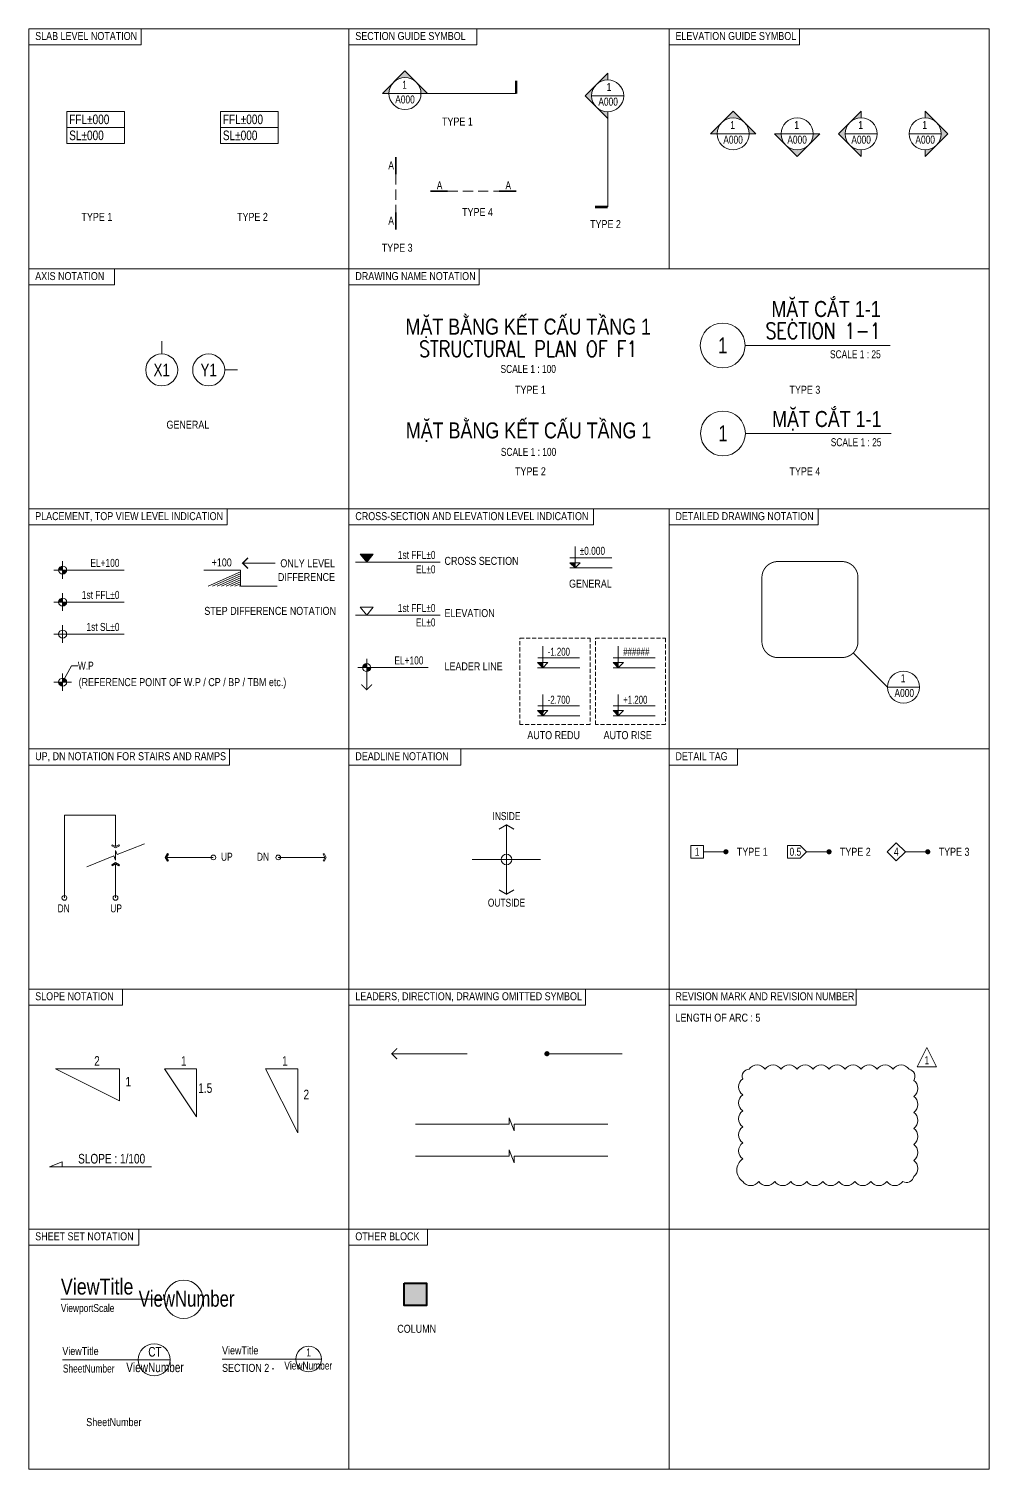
# Model space of a CAD drawing. Header units: millimetres. Extents: x -134772 to 596971, y -129535 to 35703.
# Drawn here: x -109319 to -79319, y -129535 to -84535 of the extents above; entities that cross this region are included whole.
import ezdxf
from ezdxf.enums import TextEntityAlignment as Align

# ---------------------------------------------------------------- set-up
doc = ezdxf.new("R2010")
doc.units = ezdxf.units.MM
doc.header["$MEASUREMENT"] = 0
for name, pattern in [('CEN', [62, 60, -1, 0, -1]), ('CENTER2', [28.575, 19.05, -3.175, 3.175, -3.175]), ('DASHED', [19.05, 12.7, -6.35]), ('HIDDEN2', [4.7625, 3.175, -1.5875])]:
    doc.linetypes.add(name, pattern=pattern)
for name, color, linetype, lineweight in [('NDC_FRAME', 7, 'Continuous', 20), ('NDC_S-COLUMN', 4, 'Continuous', 40), ('NDC_S_ANNO', 7, 'Continuous', 20), ('NDC_S_AXIS', 5, 'CENTER2', 15), ('NDC_S_DIM', 1, 'Continuous', 9), ('NDC_S_ENG TITLE', 3, 'Continuous', 20), ('NDC_S_HATCH COLUMN AND WALL', 251, 'Continuous', 13), ('NDC_S_HIDDEN', 8, 'HIDDEN2', 13), ('NDC_S_OPENING2', 9, 'DASHED', 13), ('NDC_S_SYMBOL', 1, 'Continuous', 15), ('NDC_S_TEXT SYMBOL', 7, 'Continuous', 20), ('NDC_S_THIN LINE', 1, 'Continuous', 5), ('NDC_S_VN TEXT', 7, 'Continuous', 9), ('NDC_S_VN TITLE', 6, 'Continuous', 9)]:
    doc.layers.add(name, color=color, linetype=linetype, lineweight=lineweight)
doc.layers.add('NDC_S_REVISION', color=18, linetype='Continuous', lineweight=20, plot=False)
doc.styles.add('NDC_ANNO', font='', dxfattribs={"width": 0.8})
doc.styles.add('NDC_ARIAL', font='arial.ttf', dxfattribs={"width": 0.8})
doc.styles.add('NDC_DIM', font='', dxfattribs={"width": 0.75})
doc.styles.add('NDC_EN TXT', font='romans.shx', dxfattribs={"width": 0.8})
doc.styles.add('NDC_VIE TXT', font='arial.ttf', dxfattribs={"width": 0.8})
doc.styles.get('NDC_ANNO').set_extended_font_data('Dotum')
doc.styles.get('NDC_DIM').set_extended_font_data('Dotum')

# ---------------------------------------------------------------- blocks, each defined once
blk = doc.blocks.new('kata_block_CT')
at = {"layer": 'NDC_S_ANNO'}
blk.add_hatch(color=3, dxfattribs=at).paths.add_polyline_path([(0, 1.6), (-1.61, 1.6), (0, 0)])
at = {"layer": 'NDC_S_ANNO', "ltscale": 50}
h = blk.add_hatch(dxfattribs=at)
h.set_pattern_fill('ANSI31', color=256, scale=1.406251, style=0)
h.set_pattern_definition([(45, (0, 5e-12), (-3.157, 3.157), [])])
h.paths.add_polyline_path([(0, 1.6), (0, 0), (1.61, 1.6)])
for p, q in [((11.56, 0), (-1.64, 0)), ((-1.59, 3.14), (11.47, 3.14))]:
    blk.add_line(p, q, dxfattribs=at)
for points in [[(0, 6.69), (0, 0)], [(0, 0), (-1.61, 1.6), (0, 1.6)], [(0, 0), (1.61, 1.6), (0, 1.6)]]:
    blk.add_lwpolyline(points, dxfattribs=at)
at = {"layer": 'NDC_S_ANNO', "color": 8, "ltscale": 50}
blk.add_lwpolyline([(0, 0), (-1.61, 1.6), (0, 1.6)], dxfattribs=at)
at = {"layer": 'NDC_S_TEXT SYMBOL', "color": 3, "style": 'NDC_ANNO', "width": 0.8}
blk.add_attdef('CT', (1.41, 4.07), '', height=2.5, dxfattribs=at)
blk = doc.blocks.new('*U237')
at = {"layer": 'NDC_S_ANNO'}
blk.add_line((0, 0), (-32.36, 0), dxfattribs=at)
blk.add_circle((6, 0), 6, dxfattribs=at)
at = {"layer": 'NDC_S_TEXT SYMBOL', "color": 6, "linetype": 'ByBlock', "lineweight": -2, "style": 'NDC_VIE TXT', "width": 0.8, "flags": 8}
blk.add_attdef('VIEWTITLE', (-32.36, 1.47), '', height=5, dxfattribs=at)
at = {"layer": 'NDC_S_TEXT SYMBOL', "color": 0, "linetype": 'ByBlock', "lineweight": -2, "style": 'NDC_ANNO', "width": 0.8, "flags": 8}
blk.add_attdef('NO.', text='', height=5, dxfattribs=at).set_placement((6.92, 0.28), align=Align.MIDDLE)
at = {"layer": 'NDC_S_TEXT SYMBOL', "color": 3, "lineweight": 25, "style": 'NDC_ANNO', "width": 0.8, "flags": 8}
blk.add_attdef('SCALE', (-32.36, -4), '', height=2.5, dxfattribs=at)
blk = doc.blocks.new('*U238')
at = {"layer": 'NDC_S_ANNO'}
blk.add_line((10, 0), (-23.67, 0), dxfattribs=at)
blk.add_circle((5, 0), 5, dxfattribs=at)
at = {"layer": 'NDC_S_TEXT SYMBOL', "color": 6, "linetype": 'ByBlock', "lineweight": -2, "style": 'NDC_VIE TXT', "width": 0.8, "flags": 8}
blk.add_attdef('VIEWTITLE', (-23.67, 1.47), '', height=2.5, dxfattribs=at)
at = {"layer": 'NDC_S_TEXT SYMBOL', "linetype": 'ByBlock', "lineweight": -2, "style": 'NDC_ANNO', "width": 0.8, "flags": 8}
for tag, p in [('CHITIET', (5.27, 2.49)), ('NO.', (5.27, -2.31))]:
    blk.add_attdef(tag, text='', height=3, dxfattribs=at).set_placement(p, align=Align.MIDDLE)
at = {"layer": 'NDC_S_TEXT SYMBOL', "color": 3, "lineweight": 25, "style": 'NDC_ANNO', "width": 0.8, "flags": 8}
blk.add_attdef('C/REF', (-23.51, -4), '', height=2.5, dxfattribs=at)
blk = doc.blocks.new('*U239')
at = {"layer": 'NDC_S_ANNO'}
blk.add_line((4, 0), (-27.04, 0), dxfattribs=at)
blk.add_circle((0, 0), 4, dxfattribs=at)
at = {"layer": 'NDC_S_TEXT SYMBOL', "color": 0, "linetype": 'ByBlock', "lineweight": -2, "style": 'NDC_VIE TXT', "width": 0.8}
blk.add_attdef('TITLE', (-27.04, 1.47), '', height=2.5, dxfattribs=at)
at = {"layer": 'NDC_S_TEXT SYMBOL', "linetype": 'ByBlock', "lineweight": -2, "style": 'NDC_ANNO', "width": 0.8}
blk.add_attdef('DETT', text='', height=2.5, dxfattribs=at).set_placement((0, 2.09), align=Align.MIDDLE)
at = {"layer": 'NDC_S_TEXT SYMBOL', "color": 6, "linetype": 'ByBlock', "lineweight": -2, "style": 'NDC_VIE TXT', "width": 0.8}
blk.add_attdef('SECTDET2', (-27.04, -4), '', height=2.5, dxfattribs=at)
at = {"layer": 'NDC_S_TEXT SYMBOL', "color": 3, "lineweight": 25, "style": 'NDC_VIE TXT', "width": 0.8, "flags": 8}
blk.add_attdef('C/REF', (-11.59, -4), '', height=2.5, dxfattribs=at)
at = {"layer": 'NDC_S_TEXT SYMBOL', "color": 3, "lineweight": 35, "style": 'NDC_ANNO', "width": 0.8}
blk.add_attdef('NUMBER', text='', height=2.5, dxfattribs=at).set_placement((-0.11, -1.98), align=Align.MIDDLE)
blk = doc.blocks.new('Block Callout 3')
at = {"layer": 'NDC_S_TEXT SYMBOL', "color": 6, "ltscale": 0.005, "style": 'NDC_VIE TXT', "width": 0.8, "flags": 8}
blk.add_attdef('NUMBER', (0, 0), '', height=2.5, dxfattribs=at)
blk = doc.blocks.new('CD')
blk.add_hatch(color=2).paths.add_polyline_path([(0, 160), (-161, 160), (0, 0)])
at = {"ltscale": 50}
h = blk.add_hatch(dxfattribs=at)
h.set_pattern_fill('ANSI31', color=8, scale=140.625054, style=0)
h.set_pattern_definition([(45, (6e-10, 0), (-315.7, 315.7), [])])
h.paths.add_polyline_path([(0, 160), (0, 0), (161, 160)])
at = {"color": 8, "ltscale": 50}
for p, q in [((1156, 0), (-164, 0)), ((-159, 314), (1147, 314))]:
    blk.add_line(p, q, dxfattribs=at)
for points in [[(0, 669), (0, 0)], [(0, 0), (-161, 160), (0, 160)], [(0, 0), (161, 160), (0, 160)]]:
    blk.add_lwpolyline(points, dxfattribs=at)
at = {"color": 3, "style": 'NDC_ARIAL', "width": 0.7}
blk.add_attdef('COT', (154, 375), '', height=250, dxfattribs=at)
blk = doc.blocks.new('MARK3A')
at = {"layer": 'NDC_S_ANNO'}
h = blk.add_hatch(color=256, dxfattribs=at)
h.paths.add_polyline_path([(3.54, 3.54), (0, 7.07), (-3.54, 3.54, -0.414214)])
h.paths.add_polyline_path([(-7.07, 0), (-5, 0, -0.198912), (-3.54, 3.54)])
h.paths.add_polyline_path([(3.54, 3.54, -0.198912), (5, 0), (7.07, 0)])
for p, q in [((0, 7.07), (-7.07, 0)), ((7.07, 0), (0, 7.07)), ((-7.07, 0), (-5, 0)), ((5, 0), (-5, 0)), ((5, 0), (7.07, 0))]:
    blk.add_line(p, q, dxfattribs=at)
blk.add_circle((0, 0), 5, dxfattribs=at)
blk = doc.blocks.new('MARK3B')
at = {"layer": 'NDC_S_ANNO'}
h = blk.add_hatch(color=256, dxfattribs=at)
h.paths.add_polyline_path([(-3.54, -3.54), (-7.07, 0), (-3.54, 3.54, 0.414214)])
h.paths.add_polyline_path([(0, 7.07), (0, 5, 0.198912), (-3.54, 3.54)])
h.paths.add_polyline_path([(-3.54, -3.54, 0.198912), (0, -5), (0, -7.07)])
for p, q in [((-7.07, 0), (0, 7.07)), ((0, 7.07), (0, 5)), ((0, -7.07), (-7.07, 0)), ((-5, 0), (5, 0)), ((0, -5), (0, -7.07))]:
    blk.add_line(p, q, dxfattribs=at)
blk.add_circle((0, 0), 5, dxfattribs=at)
blk = doc.blocks.new('TAG')
at = {"layer": 'NDC_S_ANNO', "linetype": 'CEN'}
blk.add_line((0, 0), (27.66, 0), dxfattribs=at)
at = {"layer": 'NDC_S_ANNO', "const_width": 0.8}
blk.add_lwpolyline([(27.66, 0), (27.66, 4)], dxfattribs=at)
blk = doc.blocks.new('MARK-P1')
at = {"layer": 'NDC_S_ANNO'}
h = blk.add_hatch(color=256, dxfattribs=at)
h.paths.add_polyline_path([(0, 1.25, 0.414214), (-1.25, 0), (0, 0)])
h.paths.add_polyline_path([(1.25, 0), (0, 0), (0, -1.25, 0.414214)])
for p, q in [((-2.75, 0), (2.75, 0)), ((0, 2.75), (0, -2.75))]:
    blk.add_line(p, q, dxfattribs=at)
blk.add_circle((0, 0), 1.25, dxfattribs=at)
blk = doc.blocks.new('MARK-P2')
at = {"layer": 'NDC_S_ANNO'}
for p, q in [((-2.75, 0), (2.75, 0)), ((0, 2.75), (0, -2.75))]:
    blk.add_line(p, q, dxfattribs=at)
blk.add_circle((0, 0), 1.25, dxfattribs=at)
blk = doc.blocks.new('MARK-P3')
at = {"layer": 'NDC_S_ANNO'}
h = blk.add_hatch(color=256, dxfattribs=at)
h.paths.add_polyline_path([(1.25, 0, 0.414214), (0, 1.25), (0, 0)])
h.paths.add_polyline_path([(0, -1.25), (0, 0), (-1.25, 0, 0.414214)])
for p, q in [((2.75, 0), (-2.75, 0)), ((0, 2.75), (0, -2.75))]:
    blk.add_line(p, q, dxfattribs=at)
blk.add_circle((0, 0), 1.25, dxfattribs=at)
blk = doc.blocks.new('MARK4')
at = {"layer": 'NDC_S_ANNO'}
blk.add_line((-5, 0), (5, 0), dxfattribs=at)
blk.add_circle((0, 0), 5, dxfattribs=at)
blk = doc.blocks.new('A$C13D16E50')
at = {"layer": 'NDC_S_ANNO'}
blk.add_hatch(color=256, dxfattribs=at).paths.add_polyline_path([(0, 0), (-2, 2.5), (2, 2.5)])
blk.add_lwpolyline([(0, 0), (-2, 2.5), (2, 2.5)], close=True, dxfattribs=at)
blk = doc.blocks.new('*U226')
at = {"layer": 'NDC_S_SYMBOL'}
blk.add_line((0, 5), (0, 9), dxfattribs=at)
blk.add_circle((0, 0), 5, dxfattribs=at)
at = {"layer": 'NDC_S_TEXT SYMBOL', "color": 7, "style": 'NDC_ANNO', "width": 0.8}
blk.add_attdef('GRID', text='', height=4, dxfattribs=at).set_placement((0, 0), align=Align.MIDDLE)
blk = doc.blocks.new('*U227')
at = {"layer": 'NDC_S_SYMBOL'}
blk.add_line((5, 0), (9, 0), dxfattribs=at)
blk.add_circle((0, 0), 5, dxfattribs=at)
at = {"layer": 'NDC_S_TEXT SYMBOL', "color": 7, "style": 'NDC_ANNO', "width": 0.8}
blk.add_attdef('GRID', text='', height=4, rotation=270, dxfattribs=at).set_placement((0, 0), align=Align.MIDDLE)
blk = doc.blocks.new('*U228')
at = {"layer": 'NDC_S_ANNO', "linetype": 'ByBlock', "lineweight": -2}
blk.add_line((0, 4.36), (0, -1), dxfattribs=at)
at = {"layer": 'NDC_S_ANNO', "ltscale": 0.005, "const_width": 0.5}
blk.add_lwpolyline([(0, -1), (0, 4.36)], dxfattribs=at)
at = {"layer": 'NDC_S_TEXT SYMBOL', "linetype": 'ByBlock', "lineweight": -2, "style": 'NDC_ANNO', "width": 0.8}
blk.add_attdef('DETAIL', text='', height=2.5, dxfattribs=at).set_placement((-0.64, 1.82), align=Align.MIDDLE_RIGHT)
blk = doc.blocks.new('*U229')
at = {"layer": 'NDC_S_ANNO', "color": 0, "linetype": 'ByBlock', "lineweight": -2}
blk.add_line((-4.36, 0), (1, 0), dxfattribs=at)
at = {"layer": 'NDC_S_ANNO', "ltscale": 0.005, "const_width": 0.5}
blk.add_lwpolyline([(1, 0), (-4.36, 0)], dxfattribs=at)
at = {"layer": 'NDC_S_TEXT SYMBOL', "linetype": 'ByBlock', "lineweight": -2, "style": 'NDC_ANNO', "width": 0.8}
blk.add_attdef('DETAIL', text='', height=2.5, dxfattribs=at).set_placement((-0.64, 1.82), align=Align.MIDDLE_RIGHT)
blk = doc.blocks.new('Drawing name_symbol')
at = {"layer": 'NDC_S_ENG TITLE', "style": 'NDC_EN TXT', "width": 0.8}
blk.add_attdef('SECTDET1', text='', height=5, dxfattribs=at).set_placement((0, 1.01), align=Align.CENTER)
at = {"layer": 'NDC_S_TEXT SYMBOL', "lineweight": 25, "style": 'NDC_ANNO', "width": 0.8}
blk.add_attdef('SSCALE', text='', height=2.5, dxfattribs=at).set_placement((0, -4), align=Align.CENTER)
at = {"layer": 'NDC_S_VN TITLE', "style": 'NDC_VIE TXT', "width": 0.8}
blk.add_attdef('SECTDET2', text='', height=5, dxfattribs=at).set_placement((0, 7.97), align=Align.CENTER)
blk = doc.blocks.new('Drawing name_symbol2')
at = {"layer": 'NDC_S_TEXT SYMBOL', "style": 'NDC_ANNO', "width": 0.8}
blk.add_attdef('SSCALE', text='', height=2.5, dxfattribs=at).set_placement((0, -4), align=Align.CENTER)
at = {"layer": 'NDC_S_VN TITLE', "style": 'NDC_VIE TXT', "width": 0.8}
blk.add_attdef('SECTDET1', text='', height=5, dxfattribs=at).set_placement((0, 1.47), align=Align.CENTER)
blk = doc.blocks.new('*U233')
at = {"layer": 'NDC_S_ANNO'}
blk.add_line((0, 0), (45.36, 0), dxfattribs=at)
blk.add_circle((-7, 0), 7, dxfattribs=at)
at = {"layer": 'NDC_S_ENG TITLE', "style": 'NDC_EN TXT', "width": 0.8}
blk.add_attdef('SECTDET1', text='', height=5, dxfattribs=at).set_placement((42.36, 4.57), align=Align.MIDDLE_RIGHT)
at = {"layer": 'NDC_S_TEXT SYMBOL', "style": 'NDC_ANNO', "width": 0.8}
blk.add_attdef('DETT', text='', height=5, dxfattribs=at).set_placement((-7, 0), align=Align.MIDDLE)
blk.add_attdef('SSCALE', text='', height=2.5, dxfattribs=at).set_placement((42.36, -1.5), align=Align.TOP_RIGHT)
at = {"layer": 'NDC_S_VN TITLE', "style": 'NDC_VIE TXT', "width": 0.8}
blk.add_attdef('SECTDET2', text='', height=5, dxfattribs=at).set_placement((42.36, 11.4), align=Align.MIDDLE_RIGHT)
blk = doc.blocks.new('*U235')
at = {"layer": 'NDC_S_ANNO'}
blk.add_line((0, 0), (45.52, 0), dxfattribs=at)
blk.add_circle((-7, 0), 7, dxfattribs=at)
at = {"layer": 'NDC_S_TEXT SYMBOL', "style": 'NDC_ANNO', "width": 0.8}
blk.add_attdef('DETT', text='', height=5, dxfattribs=at).set_placement((-7, 0), align=Align.MIDDLE)
blk.add_attdef('SSCALE', text='', height=2.5, dxfattribs=at).set_placement((42.52, -1.5), align=Align.TOP_RIGHT)
at = {"layer": 'NDC_S_VN TITLE', "style": 'NDC_VIE TXT', "width": 0.8}
blk.add_attdef('SECTDET1', text='', height=5, dxfattribs=at).set_placement((42.52, 7), align=Align.TOP_RIGHT)
blk = doc.blocks.new('cot')
at = {"layer": 'NDC_S_HATCH COLUMN AND WALL', "ltscale": 0.005}
h = blk.add_hatch(color=256, dxfattribs=at)
h.dxf.hatch_style = 1
h.paths.add_polyline_path([(-0.5, 0.5), (0.5, 0.5), (0.5, -0.5), (-0.5, -0.5)])
at = {"layer": 'NDC_S-COLUMN', "ltscale": 0.005}
blk.add_lwpolyline([(-0.5, 0.5), (0.5, 0.5), (0.5, -0.5), (-0.5, -0.5)], close=True, dxfattribs=at)

msp = doc.modelspace()

# ---------------------------------------------------------------- hatches: boundary and pattern name
at = {"layer": 'NDC_S_ANNO'}
h = msp.add_hatch(dxfattribs=at)
h.set_pattern_fill('LINE', color=8, scale=1000, angle=45, style=0)
h.set_pattern_definition([(45, (-4637533611.82, -1496929365.71), (-88.3883476483, 88.3883476483), [])])
h.paths.add_polyline_path([(-103849, -101446.5), (-102704.3, -101446.5), (-102704.3, -101946.5), (-103849, -101946.5)])

# ---------------------------------------------------------------- linework, layer by layer
at = {"layer": 'NDC_FRAME'}
for p, q in [((-109318.7, -129535.3), (-109318.7, -84535.3)), ((-79318.7, -84535.3), (-109318.7, -84535.3)), ((-105804.5, -85035.3), (-105804.5, -84535.3)), ((-99318.7, -84535.3), (-99318.7, -129535.3)), ((-95318.7, -85035.3), (-95318.7, -84535.3)), ((-89318.7, -84535.3), (-89318.7, -92035.3)), ((-85239.6, -85035.3), (-85239.6, -84535.3)), ((-79318.7, -84535.3), (-79318.7, -129535.3)), ((-109318.7, -85035.3), (-105804.5, -85035.3)), ((-99318.7, -85035.3), (-95318.7, -85035.3)), ((-89318.7, -85035.3), (-85239.6, -85035.3)), ((-109318.7, -92035.3), (-79318.7, -92035.3)), ((-106642.9, -92535.3), (-106642.9, -92035.3)), ((-95247.1, -92535.3), (-95247.1, -92035.3)), ((-109318.7, -92535.3), (-106642.9, -92535.3)), ((-99318.7, -92535.3), (-95247.1, -92535.3)), ((-109318.7, -99535.3), (-79318.7, -99535.3)), ((-103126.3, -100035.3), (-103126.3, -99535.3)), ((-91674, -100035.3), (-91674, -99535.3)), ((-89318.7, -99535.3), (-89318.7, -129535.3)), ((-84658.8, -100035.3), (-84658.8, -99535.3)), ((-109318.7, -100035.3), (-103126.3, -100035.3)), ((-99318.7, -100035.3), (-91674, -100035.3)), ((-89318.7, -100035.3), (-84658.8, -100035.3)), ((-109318.7, -107035.3), (-79318.7, -107035.3)), ((-103048.6, -107535.3), (-103048.6, -107035.3)), ((-95818.7, -107535.3), (-95818.7, -107035.3)), ((-87182.9, -107535.3), (-87182.9, -107035.3)), ((-109318.7, -107535.3), (-103048.6, -107535.3)), ((-99318.7, -107535.3), (-95818.7, -107535.3)), ((-89318.7, -107535.3), (-87182.9, -107535.3)), ((-109318.7, -114535.3), (-79318.7, -114535.3)), ((-106396.5, -115035.3), (-106396.5, -114535.3)), ((-91934, -115035.3), (-91934, -114535.3)), ((-83476.3, -115035.3), (-83476.3, -114535.3)), ((-109318.7, -115035.3), (-106396.5, -115035.3)), ((-99318.7, -115035.3), (-91934, -115035.3)), ((-89318.7, -115035.3), (-83476.3, -115035.3)), ((-109318.7, -122035.3), (-79318.7, -122035.3)), ((-105883.4, -122535.3), (-105883.4, -122035.3)), ((-96867.6, -122535.3), (-96867.6, -122035.3)), ((-109318.7, -122535.3), (-105883.4, -122535.3)), ((-99318.7, -122535.3), (-96867.6, -122535.3)), ((-109318.7, -129535.3), (-79318.7, -129535.3))]:
    msp.add_line(p, q, dxfattribs=at)
at = {"layer": 'NDC_S_ANNO'}
for p, q in [((-108133.2, -87116.8), (-108133.2, -88116.8)), ((-108133.2, -88116.8), (-108133.2, -87116.8)), ((-103332.7, -87116.8), (-103332.7, -88116.8)), ((-103332.7, -88116.8), (-103332.7, -87116.8)), ((-108133.2, -87616.8), (-106333.2, -87616.8)), ((-103332.7, -87616.8), (-101532.7, -87616.8)), ((-102640.7, -101229), (-101625.6, -101229)), ((-96464.7, -101197.2), (-99114.7, -101197.2)), ((-107986.2, -101446.5), (-106336.2, -101446.5)), ((-107986.2, -102446.5), (-106336.2, -102446.5)), ((-96464.7, -102855.6), (-99114.7, -102855.6)), ((-107986.2, -103446.5), (-106336.2, -103446.5)), ((-83564.3, -104032.3), (-82494.4, -105102.3)), ((-107986.2, -104432.6), (-108261.2, -104946.5)), ((-107986.2, -104432.6), (-107786.2, -104432.6)), ((-98764.7, -105187.2), (-98764.7, -104767.6)), ((-98489.7, -104492.6), (-96839.7, -104492.6)), ((-108207, -109100.7), (-106609.7, -109100.7)), ((-108207, -109100.7), (-108207, -111687.6)), ((-106609.7, -109100.7), (-106609.7, -110085.6)), ((-94397.5, -111571.8), (-94397.5, -109405.1)), ((-88241.7, -110245.9), (-87541.7, -110245.9)), ((-84321.7, -110245.9), (-85021.7, -110245.9)), ((-81937.6, -110245.9), (-81237.6, -110245.9)), ((-106609.7, -111687.6), (-106609.7, -110626.3)), ((-103555.1, -110422.7), (-105014.7, -110422.7)), ((-101527.9, -110422.7), (-100068.3, -110422.7)), ((-93330.4, -110488.4), (-95464.6, -110488.4))]:
    msp.add_line(p, q, dxfattribs=at)
for points in [[(-108133.2, -87116.8), (-106333.2, -87116.8), (-106333.2, -88116.8), (-108133.2, -88116.8)], [(-103332.7, -87116.8), (-101532.7, -87116.8), (-101532.7, -88116.8), (-103332.7, -88116.8)], [(-103849, -101446.5), (-102704.3, -101446.5), (-102704.3, -101946.5), (-101559.7, -101946.5)], [(-98764.7, -102855.6), (-98964.7, -102605.6), (-98564.7, -102605.6), (-98764.7, -102855.6)], [(-105709.7, -109996), (-106560.8, -110336.4), (-106609.7, -110206), (-106609.7, -110506), (-106658.7, -110375.5), (-107509.7, -110716)], [(-106506.9, -110026.5), (-106489.4, -110056.8), (-106609.7, -110126), (-106729.7, -110056.7), (-106712.2, -110026.4), (-106609.7, -110085.6), (-106506.9, -110026.5)], [(-88641.7, -110045.9), (-88241.7, -110045.9), (-88241.7, -110445.9), (-88641.7, -110445.9), (-88641.7, -110045.9)], [(-85221.7, -110045.9), (-85021.7, -110245.9), (-85221.7, -110445.9), (-85621.7, -110445.9), (-85621.7, -110045.9), (-85221.7, -110045.9)], [(-82503.2, -110245.9), (-82220.4, -109963.1), (-81937.6, -110245.9), (-82220.4, -110528.8), (-82503.2, -110245.9)], [(-106506.9, -110685.5), (-106489.4, -110655.2), (-106609.7, -110586), (-106729.7, -110655.3), (-106712.2, -110685.6), (-106609.7, -110626.4), (-106506.9, -110685.5)], [(-104955.6, -110319.9), (-104985.9, -110302.4), (-105055.1, -110422.7), (-104985.8, -110542.7), (-104955.5, -110525.2), (-105014.7, -110422.7), (-104955.6, -110319.9)], [(-100127.4, -110319.9), (-100097.1, -110302.4), (-100027.9, -110422.7), (-100097.1, -110542.7), (-100127.5, -110525.2), (-100068.3, -110422.7), (-100127.4, -110319.9)], [(-108275.5, -120085), (-108275.5, -119935), (-108675.5, -120085), (-105484.3, -120085)]]:
    msp.add_lwpolyline(points, dxfattribs=at)
for points, const_width in [([(-102474.1, -101062.3), (-102640.7, -101229), (-102474.1, -101395.6)], 41.7), ([(-98598, -105020.6), (-98764.7, -105187.2), (-98931.4, -105020.6)], 35), ([(-94634.8, -109542.1), (-94397.5, -109405.1), (-94160.1, -109542.1)], 35), ([(-94634.8, -111434.7), (-94397.5, -111571.8), (-94160.1, -111434.7)], 35)]:
    msp.add_lwpolyline(points, dxfattribs=dict(at, const_width=const_width))
at = {"layer": 'NDC_S_ANNO', "linetype": 'HIDDEN2', "ltscale": 100, "const_width": 30}
msp.add_lwpolyline([(-83417.9, -103678.8, -0.4142136), (-83917.9, -104178.8), (-85917.9, -104178.8, -0.4142136), (-86417.9, -103678.8), (-86417.9, -101678.8, -0.4142136), (-85917.9, -101178.8), (-83917.9, -101178.8, -0.4142136), (-83417.9, -101678.8)], format="xyb", close=True, dxfattribs=at)
at = {"layer": 'NDC_S_ANNO', "const_width": 80}
for points in [[(-87581.7, -110245.9, 1), (-87501.7, -110245.9, 1)], [(-84361.7, -110245.9, 1), (-84281.7, -110245.9, 1)], [(-81277.6, -110245.9, 1), (-81197.6, -110245.9, 1)]]:
    msp.add_lwpolyline(points, format="xyb", close=True, dxfattribs=at)
at = {"layer": 'NDC_S_ANNO'}
for points in [[(-106482.6, -117029.1), (-106482.6, -118029.1), (-108482.6, -117029.1)], [(-104076.1, -117029.1), (-104076.1, -118529.1), (-105076.1, -117029.1)], [(-100919.9, -117029.1), (-100919.9, -119029.1), (-101919.9, -117029.1)]]:
    msp.add_lwpolyline(points, close=True, dxfattribs=at)
for centre, radius in [((-103555.1, -110422.7), 75), ((-101527.9, -110422.7), 75), ((-94397.5, -110488.4), 166.7), ((-108207, -111687.6), 75), ((-106609.7, -111687.6), 75)]:
    msp.add_circle(centre, radius, dxfattribs=at)
at = {"layer": 'NDC_S_HIDDEN', "ltscale": 100}
for p, q in [((-97849.9, -89080.8), (-97849.9, -90273.5)), ((-96236.1, -89607.4), (-94626.7, -89607.4))]:
    msp.add_line(p, q, dxfattribs=at)
at = {"layer": 'NDC_S_OPENING2', "ltscale": 10, "elevation": 0}
for points in [[(-93976.4, -103574.7), (-91785.5, -103574.7), (-91785.5, -106271.6), (-93976.4, -106271.6)], [(-91617.5, -103574.7), (-89426.6, -103574.7), (-89426.6, -106271.6), (-91617.5, -106271.6)]]:
    msp.add_lwpolyline(points, close=True, dxfattribs=at)
at = {"layer": 'NDC_S_REVISION'}
msp.add_lwpolyline([(-81265.1, -116365.3), (-81565.1, -116965.3), (-80965.1, -116965.3)], close=True, dxfattribs=at)
msp.add_lwpolyline([(-87017.4, -120546.5, 0.5205671), (-86517.4, -120546.5, 0.5205671), (-86017.4, -120546.5, 0.5205671), (-85517.4, -120546.5, 0.5205671), (-85017.4, -120546.5, 0.5205671), (-84517.4, -120546.5, 0.5205671), (-84017.4, -120546.5, 0.5205671), (-83517.4, -120546.5, 0.5205671), (-83017.4, -120546.5, 0.5205671), (-82517.4, -120546.5, 0.5205671), (-82017.4, -120546.5, 0.5205671), (-81674.7, -120389.2, 0.5205671), (-81674.7, -119889.2, 0.5205671), (-81674.7, -119389.2, 0.5205671), (-81674.7, -118889.2, 0.5205671), (-81674.7, -118389.2, 0.5205671), (-81674.7, -117889.2, 0.5205671), (-81674.7, -117389.2, 0.5205671), (-81821.3, -117035.8, 0.5205671), (-82321.3, -117035.8, 0.5205671), (-82821.3, -117035.8, 0.5205671), (-83321.3, -117035.8, 0.5205671), (-83821.3, -117035.8, 0.5205671), (-84321.3, -117035.8, 0.5205671), (-84821.3, -117035.8, 0.5205671), (-85321.3, -117035.8, 0.5205671), (-85821.3, -117035.8, 0.5205671), (-86321.3, -117035.8, 0.5205671), (-86821.3, -117035.8, 0.5205671), (-87017.4, -117339.7, 0.5205671), (-87017.4, -117839.7, 0.5205671), (-87017.4, -118339.7, 0.5205671), (-87017.4, -118839.7, 0.5205671), (-87017.4, -119339.7, 0.5205671), (-87017.4, -119839.7, 0.5205671)], format="xyb", close=True, dxfattribs=at)
at = {"layer": 'NDC_S_SYMBOL'}
for p, q in [((-97979.5, -116554.6), (-95624.1, -116554.6)), ((-93134, -116554.6), (-90778.6, -116554.6))]:
    msp.add_line(p, q, dxfattribs=at)
at = {"layer": 'NDC_S_SYMBOL', "const_width": 35}
msp.add_lwpolyline([(-97812.8, -116721.2), (-97979.5, -116554.6), (-97812.8, -116387.9)], dxfattribs=at)
at = {"layer": 'NDC_S_SYMBOL', "const_width": 80}
msp.add_lwpolyline([(-93174, -116554.6, 1), (-93094, -116554.6, 1)], format="xyb", close=True, dxfattribs=at)
at = {"layer": 'NDC_S_SYMBOL'}
for points in [[(-97236.3, -118760.3), (-94312, -118760.3), (-94316.3, -118560.3), (-94156.3, -118960.3), (-94160.6, -118760.3), (-91236.3, -118760.3)], [(-97236.3, -119760.3), (-94312, -119760.3), (-94316.3, -119560.3), (-94156.3, -119960.3), (-94160.6, -119760.3), (-91236.3, -119760.3)]]:
    msp.add_lwpolyline(points, dxfattribs=at)

# ---------------------------------------------------------------- block references
at = {"xscale": 700, "yscale": 700}
msp.add_blockref('cot', (-97244, -124076.3), dxfattribs=at)
at = {"ltscale": 0.005}
ref = msp.add_blockref('Block Callout 3', (-107523.3, -128189.2), dxfattribs=dict(at, xscale=100, yscale=100, zscale=100))
ref.add_attrib('NUMBER', 'SheetNumber', (-107523.3, -128189.2), dxfattribs={"layer": 'NDC_S_TEXT SYMBOL', "color": 6, "ltscale": 0.005, "height": 250, "style": 'NDC_VIE TXT', "width": 0.8})
at = {"layer": 'NDC_S_ANNO', "yscale": 100, "zscale": 100}
for name, p, xscale in [('MARK3A', (-97567.7, -86559.5), 100), ('MARK3B', (-91236.4, -86628.8), 100), ('TAG', (-96860.6, -86559.5), 100), ('MARK3B', (-83318.7, -87816.6), 100), ('MARK3B', (-81318.7, -87816.6), -100), ('MARK-P1', (-108261.2, -101446.5), 100), ('A$C13D16E50', (-98764.7, -101197.2), 100), ('MARK-P1', (-108261.2, -102446.5), 100), ('MARK-P2', (-108261.2, -103446.5), 100), ('MARK-P1', (-98764.7, -104492.6), 100), ('MARK-P3', (-108261.2, -104946.5), 100), ('MARK4', (-81994.4, -105102.3), 100)]:
    msp.add_blockref(name, p, dxfattribs=dict(at, xscale=xscale))
at = {"layer": 'NDC_S_ANNO', "xscale": -100, "yscale": 100, "zscale": 100, "rotation": 90}
msp.add_blockref('TAG', (-91236.4, -87335.9), dxfattribs=at)
at = {"layer": 'NDC_S_ANNO', "xscale": 100, "yscale": 100, "zscale": 100}
for name, p, values in [('Drawing name_symbol', (-93717.5, -94886.8), {'SECTDET1': 'STRUCTURAL PLAN OF F1', 'SECTDET2': 'MẶT BẰNG KẾT CẤU TẦNG 1', 'SSCALE': 'SCALE 1 : 100'}), ('kata_block_CT', (-92255.3, -101376.1), {'CT': '%%p0.000'})]:
    msp.add_blockref(name, p, dxfattribs=at).add_auto_attribs(values)
at = {"layer": 'NDC_S_ANNO'}
ref = msp.add_blockref('*U237', (-105082.2, -124226.5), dxfattribs=dict(at, xscale=100, yscale=100, zscale=100))
ref.add_attrib('VIEWTITLE', 'ViewTitle', (-108317.8, -124079.5), dxfattribs={"layer": 'NDC_S_TEXT SYMBOL', "color": 6, "linetype": 'ByBlock', "lineweight": -2, "height": 500, "style": 'NDC_VIE TXT', "width": 0.8})
ref.add_attrib('NO.', 'ViewNumber', dxfattribs={"layer": 'NDC_S_TEXT SYMBOL', "color": 0, "linetype": 'ByBlock', "lineweight": -2, "height": 500, "style": 'NDC_ANNO', "width": 0.8}).set_placement((-104390.6, -124198.7), align=Align.MIDDLE)
ref.add_attrib('SCALE', 'ViewportScale', (-108317.8, -124626.4), dxfattribs={"layer": 'NDC_S_TEXT SYMBOL', "color": 3, "lineweight": 25, "height": 250, "style": 'NDC_ANNO', "width": 0.8})
at = {"layer": 'NDC_S_AXIS', "xscale": 100, "yscale": 100, "zscale": 100}
msp.add_blockref('*U226', (-105167.4, -95193.4), dxfattribs=at).add_auto_attribs({'GRID': 'X1'})
at = {"layer": 'NDC_S_AXIS'}
ref = msp.add_blockref('*U227', (-103700.2, -95193.4), dxfattribs=dict(at, xscale=100, yscale=100, zscale=100))
ref.add_attrib('GRID', 'Y1', dxfattribs={"layer": 'NDC_S_TEXT SYMBOL', "color": 7, "height": 400, "style": 'NDC_ANNO', "width": 0.8}).set_placement((-103700.2, -95193.4), align=Align.MIDDLE)
at = {"layer": 'NDC_S_DIM'}
ref = msp.add_blockref('CD', (-93263.8, -104496.6), dxfattribs=at)
ref.add_attrib('COT', '-1.200', (-93109.9, -104121.9), dxfattribs={"layer": '0', "color": 3, "height": 250, "style": 'NDC_DIM', "width": 0.75})
ref = msp.add_blockref('CD', (-90904.9, -104496.6), dxfattribs=at)
ref.add_attrib('COT', '######', (-90751, -104121.9), dxfattribs={"layer": '0', "color": 3, "height": 250, "style": 'NDC_DIM', "width": 0.75})
ref = msp.add_blockref('CD', (-93263.8, -105996.6), dxfattribs=at)
ref.add_attrib('COT', '-2.700', (-93109.9, -105621.9), dxfattribs={"layer": '0', "color": 3, "height": 250, "style": 'NDC_DIM', "width": 0.75})
ref = msp.add_blockref('CD', (-90904.9, -105996.6), dxfattribs=at)
ref.add_attrib('COT', '+1.200', (-90751, -105621.9), dxfattribs={"layer": '0', "color": 3, "height": 250, "style": 'NDC_DIM', "width": 0.75})
at = {"layer": 'NDC_S_SYMBOL', "xscale": 100, "yscale": 100, "zscale": 100}
msp.add_blockref('MARK3A', (-87318.7, -87816.6), dxfattribs=at)
at = {"layer": 'NDC_S_SYMBOL', "xscale": 100, "yscale": 100, "zscale": 100, "rotation": 180}
msp.add_blockref('MARK3A', (-85318.7, -87816.6), dxfattribs=at)
at = {"layer": 'NDC_S_SYMBOL', "xscale": 100, "yscale": 100, "zscale": 100}
for name, p in [('*U228', (-97849.9, -88980.8)), ('*U229', (-96336.1, -89607.7)), ('*U229', (-94191, -89607.7)), ('*U228', (-97849.9, -90709.3))]:
    msp.add_blockref(name, p, dxfattribs=at).add_auto_attribs({'DETAIL': 'A'})
at = {"layer": 'NDC_S_THIN LINE', "xscale": 100, "yscale": 100, "zscale": 100}
for name, p, values in [('*U233', (-86942.8, -94428.4), {'SECTDET1': 'SECTION 1-1', 'SECTDET2': 'MẶT CẮT 1-1', 'DETT': '1', 'SSCALE': 'SCALE 1 : 25'}), ('Drawing name_symbol2', (-93707.9, -97478.8), {'SECTDET1': 'MẶT BẰNG KẾT CẤU TẦNG 1', 'SSCALE': 'SCALE 1 : 100'}), ('*U235', (-86934.9, -97175.7), {'SECTDET1': 'MẶT CẮT 1-1', 'DETT': '1', 'SSCALE': 'SCALE 1 : 25'})]:
    msp.add_blockref(name, p, dxfattribs=at).add_auto_attribs(values)
at = {"layer": 'NDC_S_THIN LINE'}
ref = msp.add_blockref('*U238', (-105904, -126116.1), dxfattribs=dict(at, xscale=100, yscale=100, zscale=100))
ref.add_attrib('VIEWTITLE', 'ViewTitle', (-108271.1, -125969.1), dxfattribs={"layer": 'NDC_S_TEXT SYMBOL', "color": 6, "linetype": 'ByBlock', "lineweight": -2, "height": 250, "style": 'NDC_VIE TXT', "width": 0.8})
ref.add_attrib('CHITIET', 'CT', dxfattribs={"layer": 'NDC_S_TEXT SYMBOL', "linetype": 'ByBlock', "lineweight": -2, "height": 300, "style": 'NDC_ANNO', "width": 0.8}).set_placement((-105377.1, -125867.1), align=Align.MIDDLE)
ref.add_attrib('C/REF', 'SheetNumber', (-108255, -126516), dxfattribs={"layer": 'NDC_S_TEXT SYMBOL', "color": 3, "lineweight": 25, "height": 250, "style": 'NDC_ANNO', "width": 0.8})
ref.add_attrib('NO.', 'ViewNumber', dxfattribs={"layer": 'NDC_S_TEXT SYMBOL', "linetype": 'ByBlock', "lineweight": -2, "height": 300, "style": 'NDC_ANNO', "width": 0.8}).set_placement((-105377.1, -126347.2), align=Align.MIDDLE)
ref = msp.add_blockref('*U239', (-100577.6, -126095.7), dxfattribs=dict(at, xscale=100, yscale=100, zscale=100))
ref.add_attrib('TITLE', 'ViewTitle', (-103282, -125948.6), dxfattribs={"layer": 'NDC_S_TEXT SYMBOL', "color": 0, "linetype": 'ByBlock', "lineweight": -2, "height": 250, "style": 'NDC_VIE TXT', "width": 0.8})
ref.add_attrib('SECTDET2', 'SECTION 2', (-103282, -126495.6), dxfattribs={"layer": 'NDC_S_TEXT SYMBOL', "color": 6, "linetype": 'ByBlock', "lineweight": -2, "height": 250, "style": 'NDC_VIE TXT', "width": 0.8})
ref.add_attrib('DETT', '1', dxfattribs={"layer": 'NDC_S_TEXT SYMBOL', "linetype": 'ByBlock', "lineweight": -2, "height": 250, "style": 'NDC_ANNO', "width": 0.8}).set_placement((-100577.6, -125886.8), align=Align.MIDDLE)
ref.add_attrib('NUMBER', 'ViewNumber', dxfattribs={"layer": 'NDC_S_TEXT SYMBOL', "color": 3, "lineweight": 35, "height": 250, "style": 'NDC_ANNO', "width": 0.8}).set_placement((-100588.4, -126293.8), align=Align.MIDDLE)
ref.add_attrib('C/REF', '-', (-101736.3, -126495.6), dxfattribs={"layer": 'NDC_S_TEXT SYMBOL', "color": 3, "lineweight": 25, "height": 250, "style": 'NDC_VIE TXT', "width": 0.8})

# ---------------------------------------------------------------- texts
at = {"layer": 'NDC_S_ANNO', "style": 'NDC_ANNO', "width": 0.8}
for s, p in [('EL+100', (-106486.2, -101221.5)), ('1st FFL%%P0', (-106486.2, -102221.5)), ('1st SL%%P0', (-106486.2, -103221.5))]:
    msp.add_text(s, height=250, dxfattribs=at).set_placement(p, align=Align.MIDDLE_RIGHT)
msp.add_text('W.P', height=250, dxfattribs=at).set_placement((-107786.2, -104432.6), align=Align.MIDDLE_LEFT)
at = {"layer": 'NDC_S_REVISION', "style": 'NDC_ANNO', "width": 0.8}
msp.add_text('1', height=250, dxfattribs=at).set_placement((-81265.1, -116757.5), align=Align.MIDDLE)
at = {"layer": 'NDC_S_TEXT SYMBOL', "style": 'NDC_ANNO', "width": 0.8}
for s, height, p in [('1', 250, (-97654.8, -86284.2)), ('1', 250, (-91268, -86353.5)), ('FFL%%P000', 300, (-108057.4, -87364.4)), ('FFL%%P000', 300, (-103256.9, -87364.4)), ('SL%%P000', 300, (-108057.4, -87864.4)), ('SL%%P000', 300, (-103256.9, -87864.4)), ('1', 250, (-87405.8, -87541.4)), ('1', 250, (-85405.8, -87541.4)), ('1', 250, (-83405.8, -87541.4)), ('1', 250, (-81405.8, -87541.4)), ('1', 250, (-82081.5, -104827.1)), ('UP', 250, (-103313.7, -110401.6)), ('DN', 250, (-102192.5, -110401.6)), (' DN', 250, (-108493.4, -112013.2)), ('UP', 250, (-106772.4, -112013.2))]:
    msp.add_text(s, height=height, dxfattribs=at).set_placement(p, align=Align.MIDDLE_LEFT)
for s, height, p in [('A000', 250, (-97567.7, -86742.4)), ('A000', 250, (-91222, -86811.7)), ('A000', 250, (-87318.7, -87999.5)), ('A000', 250, (-85318.7, -87999.5)), ('A000', 250, (-83318.7, -87999.5)), ('A000', 250, (-81318.7, -87999.5)), ('INSIDE', 250, (-94397.5, -109131.3)), ('1', 250, (-88441.7, -110245.9)), ('0.5', 250, (-85372.5, -110245.9)), ('4', 250, (-82220.4, -110245.9)), ('OUTSIDE', 250, (-94397.5, -111836.4)), ('2 ', 300, (-107145.7, -116783)), ('1', 300, (-104476.1, -116783)), ('1', 300, (-101319.9, -116783)), ('1', 300, (-106212.5, -117429.1)), ('1.5', 300, (-103806, -117629.1)), ('2', 300, (-100649.8, -117829.1))]:
    msp.add_text(s, height=height, dxfattribs=at).set_placement(p, align=Align.MIDDLE_CENTER)
for s, height, p in [('1st FFL%%P0', 250, (-96614.7, -100972.2)), ('EL%%P0', 250, (-96614.7, -101422.2)), ('1st FFL%%P0', 250, (-96614.7, -102630.6)), ('EL%%P0', 250, (-96614.7, -103080.6)), ('EL+100', 250, (-96989.7, -104267.6)), ('SLOPE : 1/100', 300, (-105684.3, -119835))]:
    msp.add_text(s, height=height, dxfattribs=at).set_placement(p, align=Align.MIDDLE_RIGHT)
msp.add_text('A000', height=250, dxfattribs=at).set_placement((-81971.3, -105285.2), align=Align.MIDDLE)
at = {"layer": 'NDC_S_VN TEXT', "color": 3, "style": 'NDC_VIE TXT', "width": 0.8}
for s, p in [('SLAB LEVEL NOTATION', (-109118.7, -84760.3)), ('SECTION GUIDE SYMBOL', (-99118.7, -84760.3)), ('ELEVATION GUIDE SYMBOL', (-89118.7, -84760.3)), ('TYPE 1', (-96411.5, -87432.2)), ('TYPE 1', (-107673.5, -90410.3)), ('TYPE 2', (-102814.5, -90410.3)), ('TYPE 4', (-95784.2, -90260.1)), ('TYPE 2', (-91786.9, -90636.4)), ('TYPE 3', (-98293.3, -91374.5)), ('AXIS NOTATION', (-109118.7, -92260.3)), ('DRAWING NAME NOTATION', (-99118.7, -92260.3)), ('TYPE 1', (-94130.7, -95812)), ('TYPE 3', (-85557.3, -95812)), ('GENERAL', (-105017.1, -96904)), ('TYPE 2', (-94130.7, -98359.5)), ('TYPE 4', (-85557.3, -98359.5)), ('PLACEMENT, TOP VIEW LEVEL INDICATION', (-109118.7, -99760.3)), ('CROSS-SECTION AND ELEVATION LEVEL INDICATION', (-99118.7, -99760.3)), ('DETAILED DRAWING NOTATION', (-89118.7, -99760.3)), ('CROSS SECTION', (-96333.8, -101158)), ('GENERAL', (-92443, -101869.4)), ('STEP DIFFERENCE NOTATION', (-103835.8, -102720.2)), ('ELEVATION', (-96333.8, -102788.7)), ('LEADER LINE', (-96333.8, -104453.5)), ('(REFERENCE POINT OF W.P / CP / BP / TBM etc.)', (-107762.9, -104946.1)), ('AUTO REDU', (-93746.7, -106602.3)), ('AUTO RISE', (-91363.4, -106602.3)), ('UP, DN NOTATION FOR STAIRS AND RAMPS', (-109118.7, -107260.3)), ('DEADLINE NOTATION', (-99118.7, -107260.3)), ('DETAIL TAG', (-89118.7, -107260.3)), ('TYPE 1', (-87201.7, -110245.9)), ('TYPE 2', (-83981.6, -110245.9)), ('TYPE 3', (-80897.5, -110245.9)), ('SLOPE NOTATION', (-109118.7, -114760.3)), ('LEADERS, DIRECTION, DRAWING OMITTED SYMBOL', (-99118.7, -114760.3)), ('REVISION MARK AND REVISION NUMBER', (-89118.7, -114760.3)), ('LENGTH OF ARC : 5', (-89118.7, -115427.9)), ('SHEET SET NOTATION', (-109118.7, -122260.3)), ('OTHER BLOCK', (-99118.7, -122260.3)), ('COLUMN', (-97808.7, -125148.5))]:
    msp.add_text(s, height=250, dxfattribs=at).set_placement(p, align=Align.MIDDLE_LEFT)
at = {"layer": 'NDC_S_VN TEXT', "style": 'NDC_VIE TXT', "width": 0.8}
msp.add_text('+100', height=250, dxfattribs=at).set_placement((-103293.4, -101206.7), align=Align.MIDDLE_CENTER)
at = {"layer": 'NDC_S_VN TEXT', "color": 3, "style": 'NDC_VIE TXT', "width": 0.8}
for s, p in [('ONLY LEVEL', (-99753, -101232.5)), ('DIFFERENCE', (-99753, -101662.6))]:
    msp.add_text(s, height=250, dxfattribs=at).set_placement(p, align=Align.MIDDLE_RIGHT)

doc.saveas('drawing.dxf')
